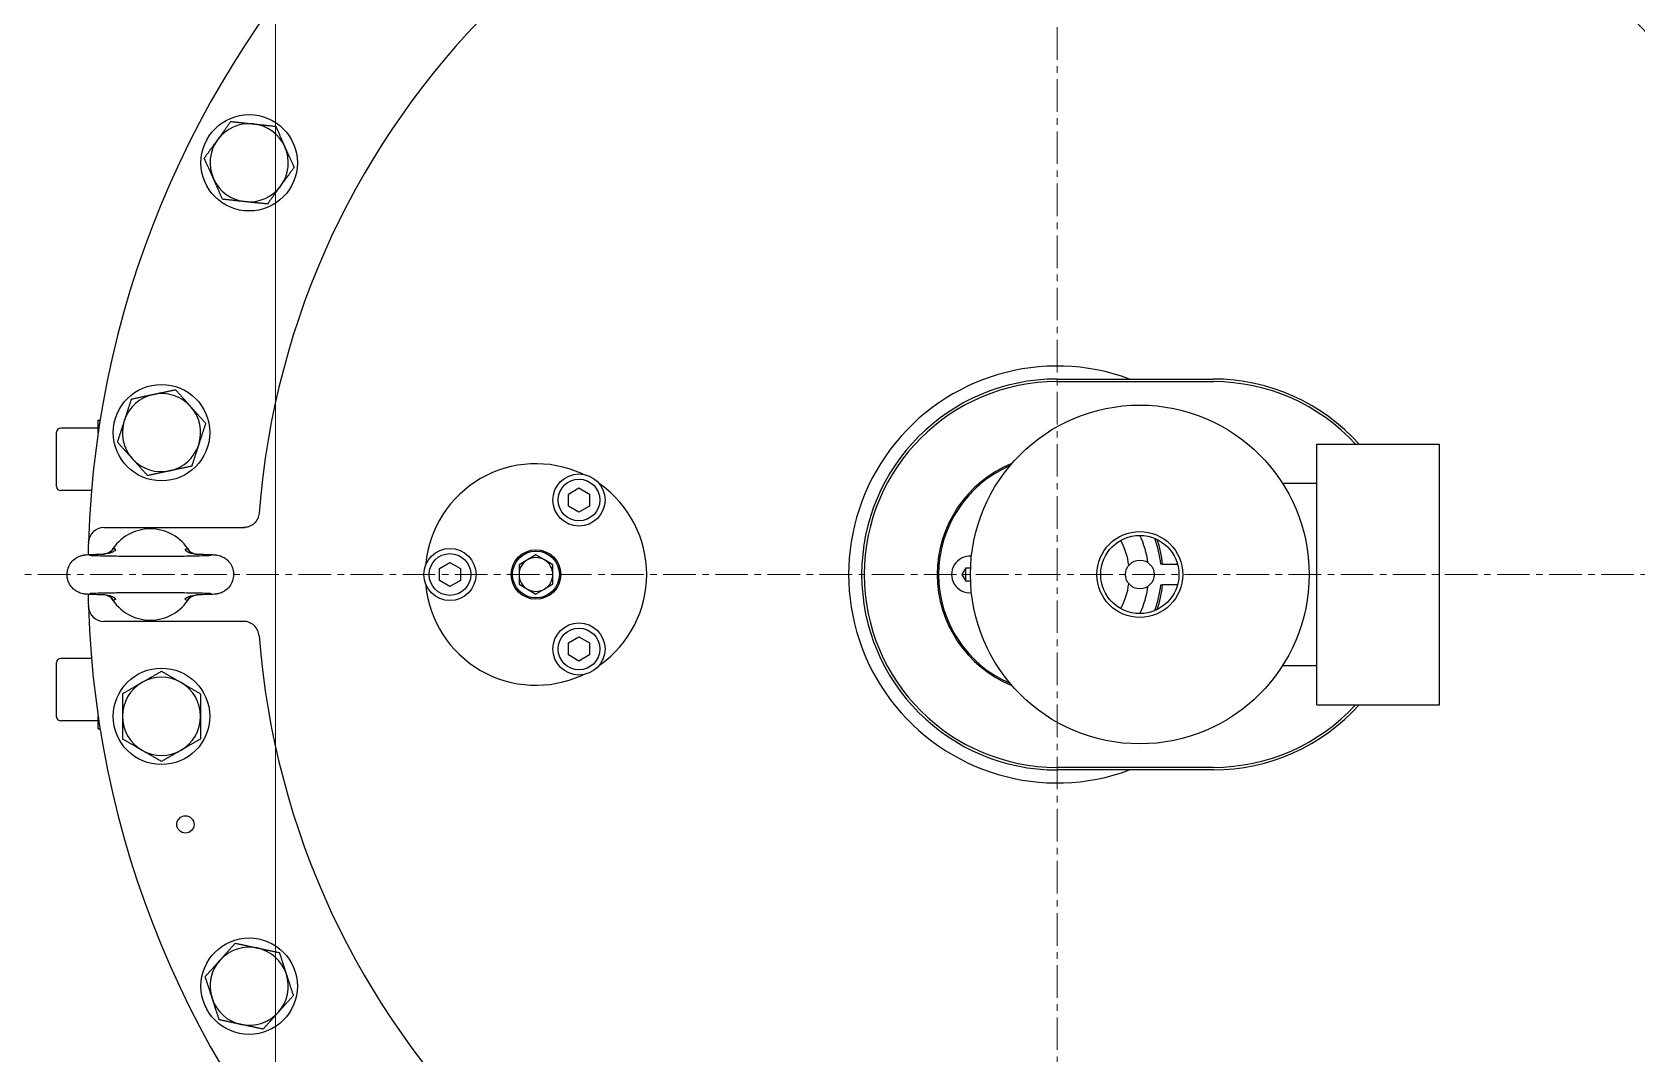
# Model space of a CAD drawing. Header units: millimetres. Extents: x 47998 to 491357, y 29487 to 305355.
# Drawn here: x 49276.3 to 49337.9, y 30374.8 to 30414 of the extents above; entities that cross this region are included whole.
import ezdxf

# ---------------------------------------------------------------- set-up
doc = ezdxf.new("R2010")
doc.units = ezdxf.units.MM
doc.linetypes.add('GP kota 28.53_PBS_strojarstvo_rashladni_sustav$0$CENTER', pattern=[2, 1.25, -0.25, 0.25, -0.25])

msp = doc.modelspace()

# ---------------------------------------------------------------- linework, layer by layer
at = {"color": 4, "linetype": 'GP kota 28.53_PBS_strojarstvo_rashladni_sustav$0$CENTER', "lineweight": 9}
for p, q in [((49315.677, 30468.167), (49315.677, 30222.169)), ((49224.564, 30393.161), (49757.964, 30393.161))]:
    msp.add_line(p, q, dxfattribs=at)
at = {"color": 4, "linetype": 'Continuous', "lineweight": 20}
msp.add_line((49285.677, 30354.953), (49285.677, 30434.953), dxfattribs=at)
at = {"color": 1, "linetype": 'Continuous', "lineweight": -3}
for p, q in [((49315.677, 30400.661), (49321.677, 30400.661)), ((49315.677, 30400.561), (49321.677, 30400.561)), ((49277.277, 30396.541), (49277.277, 30398.621)), ((49278.877, 30398.781), (49277.437, 30398.781)), ((49278.877, 30398.602), (49278.877, 30399.081)), ((49278.877, 30399.081), (49278.951, 30399.081)), ((49325.652, 30388.161), (49325.652, 30398.161)), ((49325.652, 30398.161), (49330.352, 30398.161)), ((49330.352, 30388.161), (49330.352, 30398.161)), ((49324.329, 30396.661), (49325.652, 30396.661)), ((49278.616, 30396.381), (49277.437, 30396.381)), ((49296.927, 30396.25), (49297.327, 30396.481)), ((49296.927, 30395.788), (49296.927, 30396.25)), ((49297.327, 30396.481), (49297.727, 30396.25)), ((49297.727, 30396.25), (49297.727, 30395.788)), ((49297.327, 30395.557), (49296.927, 30395.788)), ((49297.727, 30395.788), (49297.327, 30395.557)), ((49279.096, 30394.961), (49284.508, 30394.961)), ((49279.548, 30394.107), (49279.467, 30394.165)), ((49282.205, 30394.107), (49282.287, 30394.165)), ((49291.977, 30393.392), (49292.377, 30393.623)), ((49292.377, 30393.623), (49292.777, 30393.392)), ((49295.352, 30393.724), (49295.027, 30393.537)), ((49295.677, 30393.912), (49295.352, 30393.724)), ((49296.002, 30393.724), (49295.677, 30393.912)), ((49296.327, 30393.537), (49296.002, 30393.724)), ((49291.977, 30392.93), (49291.977, 30393.392)), ((49292.777, 30393.392), (49292.777, 30392.93)), ((49295.027, 30393.537), (49295.027, 30393.161)), ((49295.027, 30393.161), (49295.027, 30392.786)), ((49296.327, 30393.161), (49296.327, 30393.537)), ((49296.327, 30392.786), (49296.327, 30393.161)), ((49312.038, 30393.161), (49312.182, 30393.411)), ((49312.182, 30392.911), (49312.038, 30393.161)), ((49312.182, 30393.411), (49312.357, 30393.411)), ((49319.726, 30393.561), (49319.657, 30393.561)), ((49319.726, 30393.561), (49320.297, 30393.561)), ((49292.377, 30392.699), (49291.977, 30392.93)), ((49292.777, 30392.93), (49292.377, 30392.699)), ((49295.027, 30392.786), (49295.352, 30392.598)), ((49295.352, 30392.598), (49295.677, 30392.411)), ((49296.002, 30392.598), (49295.677, 30392.411)), ((49296.327, 30392.786), (49296.002, 30392.598)), ((49312.357, 30392.911), (49312.182, 30392.911)), ((49319.657, 30392.761), (49319.726, 30392.761)), ((49320.297, 30392.761), (49319.726, 30392.761)), ((49279.548, 30392.216), (49279.467, 30392.158)), ((49282.205, 30392.216), (49282.287, 30392.158)), ((49284.508, 30391.361), (49279.096, 30391.361)), ((49296.927, 30390.534), (49297.327, 30390.765)), ((49296.927, 30390.072), (49296.927, 30390.534)), ((49297.327, 30390.765), (49297.727, 30390.534)), ((49297.727, 30390.534), (49297.727, 30390.072)), ((49278.616, 30389.942), (49277.437, 30389.942)), ((49297.327, 30389.841), (49296.927, 30390.072)), ((49297.727, 30390.072), (49297.327, 30389.841)), ((49277.277, 30387.702), (49277.277, 30389.782)), ((49325.652, 30389.661), (49324.329, 30389.661)), ((49325.652, 30388.161), (49330.352, 30388.161)), ((49278.877, 30387.542), (49277.437, 30387.542)), ((49278.877, 30387.242), (49278.877, 30387.721)), ((49278.877, 30387.242), (49278.951, 30387.242)), ((49321.677, 30385.761), (49315.677, 30385.761)), ((49321.677, 30385.661), (49315.677, 30385.661))]:
    msp.add_line(p, q, dxfattribs=at)
for centre, radius in [((49284.67, 30408.96), 1.85), ((49281.305, 30398.605), 1.85), ((49318.852, 30393.161), 6.5), ((49297.327, 30396.019), 1), ((49297.327, 30396.019), 0.8), ((49318.852, 30393.161), 1.65), ((49318.852, 30393.161), 1.5), ((49292.377, 30393.161), 1), ((49292.377, 30393.161), 0.8), ((49295.677, 30393.161), 0.95), ((49295.677, 30393.161), 0.9), ((49318.852, 30393.161), 0.55), ((49297.327, 30390.303), 1), ((49297.327, 30390.303), 0.8), ((49281.305, 30387.717), 1.85), ((49282.225, 30383.569), 0.332), ((49284.67, 30377.362), 1.85)]:
    msp.add_circle(centre, radius, dxfattribs=at)
for centre, radius, start, end in [((49315.677, 30393.161), 37.2, 91.87889, 178.12111), ((49315.677, 30393.161), 37.2, 1.87889, 88.12111), ((49315.677, 30393.161), 30.715, 94.39815, 175.60185), ((49315.677, 30393.161), 30.715, 4.39815, 85.60185), ((49284.67, 30408.96), 1.5, 84, 144), ((49284.67, 30408.96), 1.5, 24, 84), ((49284.67, 30408.96), 1.5, 144, 204), ((49284.67, 30408.96), 1.5, 324, 24), ((49284.67, 30408.96), 1.5, 204, 264), ((49284.67, 30408.96), 1.5, 264, 324), ((49315.677, 30393.161), 8, 69.63587, 290.36413), ((49315.677, 30393.161), 7.5, 90, 270), ((49315.677, 30393.161), 7.4, 90, 270), ((49321.677, 30393.161), 7.5, 41.81031, 90), ((49321.677, 30393.161), 7.4, 42.50664, 90), ((49281.305, 30398.605), 1.5, 102, 162), ((49281.305, 30398.605), 1.5, 42, 102), ((49281.305, 30398.605), 1.5, 342, 42), ((49277.437, 30398.621), 0.16, 90, 180), ((49281.305, 30398.605), 1.5, 162, 222), ((49281.305, 30398.605), 1.5, 282, 342), ((49281.305, 30398.605), 1.5, 222, 282), ((49295.677, 30393.161), 4.25, 65.61835, 174.38165), ((49315.677, 30393.161), 4.6, 112.14206, 247.85794), ((49315.677, 30393.161), 4.55, 113.38332, 246.61668), ((49297.331, 30396.811), 0.242, 54.37854, 65.61835), ((49295.677, 30393.161), 4.25, 64.77859, 65.61835), ((49277.437, 30396.541), 0.16, 180, 270), ((49295.677, 30393.161), 4.25, 54.38165, 55.22141), ((49298.011, 30396.419), 0.242, 54.38165, 65.62146), ((49295.677, 30393.161), 4.25, 305.61835, 54.38165), ((49279.096, 30394.361), 0.6, 90, 178.12111), ((49280.877, 30393.161), 1.75, 31.17041, 148.81926), ((49315.584, 30393.167), 31.107, 176.70248, 176.70252), ((49315.677, 30393.161), 37.2, 178.12111, 178.82631), ((49315.677, 30393.161), 2.775, 7.29155, 28.18912), ((49315.677, 30393.161), 3.516, 7.39989, 25.25033), ((49315.677, 30393.161), 4, 5.73917, 20.24632), ((49315.677, 30393.161), 4.069, 5.64205, 19.29651), ((49295.677, 30393.161), 4.25, 174.38165, 175.22141), ((49291.688, 30393.554), 0.242, 174.38165, 185.62146), ((49295.677, 30393.161), 0.65, 120, 180), ((49295.677, 30393.161), 0.65, 60, 120), ((49295.677, 30393.161), 0.65, 0, 60), ((49312.327, 30393.161), 0.7, 84.87748, 275.12252), ((49295.677, 30393.161), 0.65, 180, 240), ((49295.677, 30393.161), 0.65, 300, 0), ((49315.677, 30393.161), 3.516, 176.34374, 183.65626), ((49315.677, 30393.161), 37.2, 181.1737, 181.87889), ((49295.677, 30393.161), 4.25, 184.77859, 185.61835), ((49291.688, 30392.769), 0.242, 174.37854, 185.61835), ((49295.677, 30393.161), 4.25, 185.61835, 294.38165), ((49295.677, 30393.161), 0.65, 240, 300), ((49315.677, 30393.161), 2.775, 331.81088, 352.70845), ((49315.677, 30393.161), 3.516, 334.74967, 352.60011), ((49315.677, 30393.161), 4, 339.75368, 354.26083), ((49315.677, 30393.161), 4.069, 340.70349, 354.35795), ((49315.677, 30393.161), 37.2, 181.87889, 268.12111), ((49279.096, 30391.961), 0.6, 181.87889, 270), ((49280.877, 30393.161), 1.75, 211.17039, 328.82953), ((49315.677, 30393.161), 37.2, 271.87889, 358.12111), ((49315.677, 30393.161), 30.715, 184.39815, 265.60185), ((49315.677, 30393.161), 30.715, 274.39815, 355.60185), ((49277.437, 30389.782), 0.16, 90, 180), ((49295.677, 30393.161), 4.25, 294.38165, 295.22141), ((49297.331, 30389.511), 0.242, 294.38165, 305.62146), ((49295.677, 30393.161), 4.25, 304.77859, 305.61835), ((49298.011, 30389.903), 0.242, 294.37854, 305.61835), ((49281.305, 30387.717), 1.5, 120, 180), ((49281.305, 30387.717), 1.5, 60, 120), ((49281.305, 30387.717), 1.5, 0, 60), ((49321.677, 30393.161), 7.5, 270, 318.18969), ((49321.677, 30393.161), 7.4, 270, 317.49336), ((49277.437, 30387.702), 0.16, 180, 270), ((49281.305, 30387.717), 1.5, 180, 240), ((49281.305, 30387.717), 1.5, 300, 0), ((49281.305, 30387.717), 1.5, 240, 300), ((49284.67, 30377.362), 1.5, 78, 138), ((49284.67, 30377.362), 1.5, 18, 78), ((49284.67, 30377.362), 1.5, 138, 198), ((49284.67, 30377.362), 1.5, 318, 18), ((49284.67, 30377.362), 1.5, 198, 258), ((49284.67, 30377.362), 1.5, 258, 318)]:
    msp.add_arc(centre, radius, start, end, dxfattribs=at)
for points, weights in [([(49283.965, 30410.542), (49283.692, 30410.167), (49283.456, 30409.842)], [1.6248711306, 1.75055534995, 1.75055534995]), ([(49283.965, 30410.542), (49284.427, 30410.494), (49284.827, 30410.452)], [1.6248711306, 1.75055534995, 1.75055534995]), ([(49284.827, 30410.452), (49285.226, 30410.41), (49285.688, 30410.361)], [1.75055534995, 1.75055534995, 1.6248711306]), ([(49285.688, 30410.361), (49285.877, 30409.937), (49286.04, 30409.57)], [1.6248711306, 1.75055534995, 1.75055534995]), ([(49283.456, 30409.842), (49283.22, 30409.517), (49282.947, 30409.141)], [1.75055534995, 1.75055534995, 1.6248711306]), ([(49283.299, 30408.35), (49283.136, 30408.717), (49282.947, 30409.141)], [1.75055534995, 1.75055534995, 1.6248711306]), ([(49286.04, 30409.57), (49286.204, 30409.203), (49286.392, 30408.779)], [1.75055534995, 1.75055534995, 1.6248711306]), ([(49286.392, 30408.779), (49286.119, 30408.404), (49285.883, 30408.078)], [1.6248711306, 1.75055534995, 1.75055534995]), ([(49283.652, 30407.559), (49283.463, 30407.983), (49283.299, 30408.35)], [1.6248711306, 1.75055534995, 1.75055534995]), ([(49285.883, 30408.078), (49285.647, 30407.753), (49285.374, 30407.378)], [1.75055534995, 1.75055534995, 1.6248711306]), ([(49284.513, 30407.468), (49284.113, 30407.51), (49283.652, 30407.559)], [1.75055534995, 1.75055534995, 1.6248711306]), ([(49285.374, 30407.378), (49284.913, 30407.426), (49284.513, 30407.468)], [1.6248711306, 1.75055534995, 1.75055534995]), ([(49280.146, 30399.892), (49280.003, 30399.451), (49279.879, 30399.069)], [1.6248711306, 1.75055534995, 1.75055534995]), ([(49280.146, 30399.892), (49280.6, 30399.989), (49280.993, 30400.072)], [1.6248711306, 1.75055534995, 1.75055534995]), ([(49280.993, 30400.072), (49281.386, 30400.156), (49281.84, 30400.252)], [1.75055534995, 1.75055534995, 1.6248711306]), ([(49281.84, 30400.252), (49282.151, 30399.908), (49282.42, 30399.609)], [1.6248711306, 1.75055534995, 1.75055534995]), ([(49282.42, 30399.609), (49282.689, 30399.31), (49282.999, 30398.965)], [1.75055534995, 1.75055534995, 1.6248711306]), ([(49279.879, 30399.069), (49279.754, 30398.686), (49279.611, 30398.245)], [1.75055534995, 1.75055534995, 1.6248711306]), ([(49282.999, 30398.965), (49282.856, 30398.524), (49282.732, 30398.142)], [1.6248711306, 1.75055534995, 1.75055534995]), ([(49280.19, 30397.601), (49279.922, 30397.9), (49279.611, 30398.245)], [1.75055534995, 1.75055534995, 1.6248711306]), ([(49282.732, 30398.142), (49282.608, 30397.759), (49282.464, 30397.318)], [1.75055534995, 1.75055534995, 1.6248711306]), ([(49280.77, 30396.958), (49280.459, 30397.303), (49280.19, 30397.601)], [1.6248711306, 1.75055534995, 1.75055534995]), ([(49282.464, 30397.318), (49282.01, 30397.222), (49281.617, 30397.138)], [1.6248711306, 1.75055534995, 1.75055534995]), ([(49281.617, 30397.138), (49281.224, 30397.054), (49280.77, 30396.958)], [1.75055534995, 1.75055534995, 1.6248711306]), ([(49280.555, 30389.016), (49280.903, 30389.217), (49281.305, 30389.449)], [1.75055534995, 1.75055534995, 1.6248711306]), ([(49281.305, 30389.449), (49281.707, 30389.217), (49282.055, 30389.016)], [1.6248711306, 1.75055534995, 1.75055534995]), ([(49279.805, 30388.583), (49280.207, 30388.815), (49280.555, 30389.016)], [1.6248711306, 1.75055534995, 1.75055534995]), ([(49282.055, 30389.016), (49282.403, 30388.815), (49282.805, 30388.583)], [1.75055534995, 1.75055534995, 1.6248711306]), ([(49279.805, 30388.583), (49279.805, 30388.119), (49279.805, 30387.717)], [1.6248711306, 1.75055534995, 1.75055534995]), ([(49282.805, 30388.583), (49282.805, 30388.119), (49282.805, 30387.717)], [1.6248711306, 1.75055534995, 1.75055534995]), ([(49279.805, 30387.717), (49279.805, 30387.315), (49279.805, 30386.851)], [1.75055534995, 1.75055534995, 1.6248711306]), ([(49282.805, 30387.717), (49282.805, 30387.315), (49282.805, 30386.851)], [1.75055534995, 1.75055534995, 1.6248711306]), ([(49280.555, 30386.418), (49280.207, 30386.619), (49279.805, 30386.851)], [1.75055534995, 1.75055534995, 1.6248711306]), ([(49282.805, 30386.851), (49282.403, 30386.619), (49282.055, 30386.418)], [1.6248711306, 1.75055534995, 1.75055534995]), ([(49281.305, 30385.985), (49280.903, 30386.217), (49280.555, 30386.418)], [1.6248711306, 1.75055534995, 1.75055534995]), ([(49282.055, 30386.418), (49281.707, 30386.217), (49281.305, 30385.985)], [1.75055534995, 1.75055534995, 1.6248711306]), ([(49283.555, 30378.366), (49283.824, 30378.665), (49284.134, 30379.01)], [1.75055534995, 1.75055534995, 1.6248711306]), ([(49284.134, 30379.01), (49284.588, 30378.913), (49284.982, 30378.83)], [1.6248711306, 1.75055534995, 1.75055534995]), ([(49284.982, 30378.83), (49285.375, 30378.746), (49285.829, 30378.65)], [1.75055534995, 1.75055534995, 1.6248711306]), ([(49282.976, 30377.722), (49283.286, 30378.067), (49283.555, 30378.366)], [1.6248711306, 1.75055534995, 1.75055534995]), ([(49285.829, 30378.65), (49285.972, 30378.208), (49286.096, 30377.826)], [1.6248711306, 1.75055534995, 1.75055534995]), ([(49282.976, 30377.722), (49283.119, 30377.281), (49283.243, 30376.899)], [1.6248711306, 1.75055534995, 1.75055534995]), ([(49286.096, 30377.826), (49286.221, 30377.444), (49286.364, 30377.002)], [1.75055534995, 1.75055534995, 1.6248711306]), ([(49286.364, 30377.002), (49286.053, 30376.657), (49285.784, 30376.359)], [1.6248711306, 1.75055534995, 1.75055534995]), ([(49283.243, 30376.899), (49283.367, 30376.517), (49283.511, 30376.075)], [1.75055534995, 1.75055534995, 1.6248711306]), ([(49285.784, 30376.359), (49285.516, 30376.06), (49285.205, 30375.715)], [1.75055534995, 1.75055534995, 1.6248711306]), ([(49284.358, 30375.895), (49283.965, 30375.979), (49283.511, 30376.075)], [1.75055534995, 1.75055534995, 1.6248711306]), ([(49285.205, 30375.715), (49284.751, 30375.812), (49284.358, 30375.895)], [1.6248711306, 1.75055534995, 1.75055534995])]:
    msp.add_rational_spline(points, weights, degree=2, dxfattribs=at)
for points, knots in [([(49285.052, 30395.515), (49285.046, 30395.443), (49285.028, 30395.372), (49284.964, 30395.236), (49284.918, 30395.173), (49284.805, 30395.068), (49284.739, 30395.027), (49284.601, 30394.975), (49284.53, 30394.961), (49284.458, 30394.961), (49284.457, 30394.961), (49284.457, 30394.961)], [0, 0, 0, 0, 0.2186101, 0.2186101, 0.4507598, 0.4507598, 0.6832151, 0.6832151, 0.9002524, 0.9002524, 0.9016437, 0.9016437, 0.9016437, 0.9016437]), ([(49279.097, 30392.378), (49278.907, 30392.382), (49278.748, 30392.387), (49278.562, 30392.395), (49278.508, 30392.397), (49278.429, 30392.403), (49278.4, 30392.405), (49278.353, 30392.411), (49278.339, 30392.413), (49278.299, 30392.42), (49278.271, 30392.425), (49278.206, 30392.443), (49278.173, 30392.454), (49278.108, 30392.481), (49278.077, 30392.497), (49277.999, 30392.544), (49277.954, 30392.578), (49277.86, 30392.668), (49277.814, 30392.727), (49277.738, 30392.862), (49277.71, 30392.939), (49277.686, 30393.065), (49277.681, 30393.113), (49277.681, 30393.244), (49277.695, 30393.328), (49277.748, 30393.483), (49277.788, 30393.557), (49277.887, 30393.685), (49277.948, 30393.742), (49278.045, 30393.808), (49278.078, 30393.826), (49278.138, 30393.855), (49278.166, 30393.865), (49278.209, 30393.88), (49278.227, 30393.885), (49278.267, 30393.896), (49278.288, 30393.9), (49278.325, 30393.907), (49278.34, 30393.91), (49278.382, 30393.915), (49278.404, 30393.917), (49278.497, 30393.925), (49278.576, 30393.929), (49278.792, 30393.937), (49278.933, 30393.941), (49279.097, 30393.944)], [0, 0, 0, 0, 0.812703, 0.812703, 1.237875, 1.237875, 1.520232, 1.520232, 1.626256, 1.626256, 1.767357, 1.767357, 1.883412, 1.883412, 1.991442, 1.991442, 2.160174, 2.160174, 2.38207, 2.38207, 2.623065, 2.623065, 2.76685, 2.76685, 3.014743, 3.014743, 3.259556, 3.259556, 3.502849, 3.502849, 3.617177, 3.617177, 3.711025, 3.711025, 3.775502, 3.775502, 3.875274, 3.875274, 3.983833, 3.983833, 4.19623, 4.19623, 4.834281, 4.834281, 5.533924, 5.533924, 5.533924, 5.533924]), ([(49278.543, 30393.899), (49278.543, 30393.899), (49278.543, 30393.899), (49278.544, 30393.899), (49278.552, 30393.898), (49278.586, 30393.895), (49278.623, 30393.893), (49278.744, 30393.888), (49278.845, 30393.885), (49279.113, 30393.878), (49279.294, 30393.875), (49279.706, 30393.869), (49279.943, 30393.866), (49280.412, 30393.862), (49280.645, 30393.861), (49280.877, 30393.861)], [5.903535, 5.903535, 5.903535, 5.903535, 5.909303, 5.909303, 6.107622, 6.107622, 6.477937, 6.477937, 7.070262, 7.070262, 7.803554, 7.803554, 8.574519, 8.574519, 9.268829, 9.268829, 9.268829, 9.268829]), ([(49279.466, 30394.165), (49279.437, 30394.124), (49279.403, 30394.087), (49279.367, 30394.057), (49279.332, 30394.027), (49279.294, 30394.005), (49279.258, 30393.988), (49279.195, 30393.96), (49279.133, 30393.948), (49279.071, 30393.943)], [0, 0, 0, 0, 0.001498404, 0.001498404, 0.001498404, 0.002996807, 0.002996807, 0.002996807, 0.005548719, 0.005548719, 0.005548719, 0.005548719]), ([(49279.546, 30394.105), (49279.525, 30394.084), (49279.502, 30394.065), (49279.478, 30394.05), (49279.462, 30394.04), (49279.446, 30394.03), (49279.429, 30394.022), (49279.387, 30394.001), (49279.344, 30393.987), (49279.301, 30393.976), (49279.225, 30393.956), (49279.148, 30393.948), (49279.071, 30393.943)], [0, 0, 0, 0, 0.000877566, 0.000877566, 0.000877566, 0.001467306, 0.001467306, 0.001467306, 0.002934612, 0.002934612, 0.002934612, 0.005508973, 0.005508973, 0.005508973, 0.005508973]), ([(49279.438, 30394.128), (49279.438, 30394.128), (49279.43, 30394.117), (49279.401, 30394.078), (49279.381, 30394.048), (49279.354, 30394.003), (49279.35, 30393.996), (49279.346, 30393.988)], [0, 0, 0, 0, 0.2398306, 0.2398306, 0.5161634, 0.5161634, 0.5635887, 0.5635887, 0.5635887, 0.5635887]), ([(49280.877, 30393.861), (49281.134, 30393.861), (49281.395, 30393.863), (49281.888, 30393.867), (49282.126, 30393.87), (49282.544, 30393.876), (49282.729, 30393.88), (49283.016, 30393.888), (49283.127, 30393.893), (49283.198, 30393.898), (49283.21, 30393.899), (49283.21, 30393.899)], [0, 0, 0, 0, 0.772132, 0.772132, 1.559376, 1.559376, 2.344158, 2.344158, 3.111742, 3.111742, 3.360179, 3.360179, 3.360179, 3.360179]), ([(49282.207, 30394.105), (49282.228, 30394.084), (49282.251, 30394.065), (49282.275, 30394.05), (49282.291, 30394.04), (49282.308, 30394.03), (49282.325, 30394.022), (49282.366, 30394.001), (49282.409, 30393.987), (49282.453, 30393.976), (49282.529, 30393.956), (49282.606, 30393.948), (49282.683, 30393.943)], [0, 0, 0, 0, 0.000877566, 0.000877566, 0.000877566, 0.001467306, 0.001467306, 0.001467306, 0.002934612, 0.002934612, 0.002934612, 0.005508983, 0.005508983, 0.005508983, 0.005508983]), ([(49282.287, 30394.165), (49282.316, 30394.124), (49282.35, 30394.087), (49282.386, 30394.057), (49282.408, 30394.039), (49282.43, 30394.023), (49282.453, 30394.01), (49282.468, 30394.002), (49282.482, 30393.995), (49282.496, 30393.988), (49282.559, 30393.96), (49282.621, 30393.948), (49282.683, 30393.943)], [0, 0, 0, 0, 0.001498404, 0.001498404, 0.001498404, 0.002415266, 0.002415266, 0.002415266, 0.002996807, 0.002996807, 0.002996807, 0.005553331, 0.005553331, 0.005553331, 0.005553331]), ([(49282.408, 30393.988), (49282.4, 30394.002), (49282.393, 30394.014), (49282.358, 30394.07), (49282.336, 30394.101), (49282.319, 30394.123), (49282.316, 30394.127), (49282.315, 30394.128)], [2.6401081, 2.6401081, 2.6401081, 2.6401081, 2.7269226, 2.7269226, 3.0686634, 3.0686634, 3.2034938, 3.2034938, 3.2034938, 3.2034938]), ([(49282.657, 30393.944), (49282.846, 30393.94), (49283.006, 30393.935), (49283.191, 30393.928), (49283.245, 30393.925), (49283.325, 30393.919), (49283.353, 30393.917), (49283.401, 30393.911), (49283.415, 30393.909), (49283.454, 30393.903), (49283.483, 30393.897), (49283.547, 30393.88), (49283.581, 30393.868), (49283.645, 30393.841), (49283.677, 30393.825), (49283.755, 30393.779), (49283.8, 30393.744), (49283.893, 30393.655), (49283.94, 30393.595), (49284.015, 30393.461), (49284.043, 30393.383), (49284.068, 30393.257), (49284.072, 30393.209), (49284.072, 30393.079), (49284.058, 30392.995), (49284.005, 30392.84), (49283.966, 30392.766), (49283.867, 30392.637), (49283.806, 30392.58), (49283.708, 30392.515), (49283.675, 30392.496), (49283.615, 30392.468), (49283.588, 30392.457), (49283.544, 30392.442), (49283.527, 30392.437), (49283.487, 30392.426), (49283.466, 30392.422), (49283.429, 30392.415), (49283.413, 30392.413), (49283.371, 30392.407), (49283.349, 30392.405), (49283.256, 30392.398), (49283.178, 30392.394), (49282.961, 30392.386), (49282.82, 30392.382), (49282.657, 30392.378)], [0, 0, 0, 0, 0.812703, 0.812703, 1.237875, 1.237875, 1.520232, 1.520232, 1.626256, 1.626256, 1.767357, 1.767357, 1.883412, 1.883412, 1.991442, 1.991442, 2.160174, 2.160174, 2.38207, 2.38207, 2.623065, 2.623065, 2.76685, 2.76685, 3.014743, 3.014743, 3.259556, 3.259556, 3.502849, 3.502849, 3.617177, 3.617177, 3.711025, 3.711025, 3.775502, 3.775502, 3.875274, 3.875274, 3.983833, 3.983833, 4.19623, 4.19623, 4.834281, 4.834281, 5.533924, 5.533924, 5.533924, 5.533924]), ([(49280.877, 30392.461), (49280.619, 30392.461), (49280.359, 30392.46), (49279.866, 30392.456), (49279.627, 30392.453), (49279.209, 30392.446), (49279.024, 30392.443), (49278.737, 30392.434), (49278.627, 30392.43), (49278.555, 30392.425), (49278.543, 30392.424), (49278.543, 30392.424)], [0, 0, 0, 0, 0.772132, 0.772132, 1.559376, 1.559376, 2.344158, 2.344158, 3.111742, 3.111742, 3.360179, 3.360179, 3.360179, 3.360179]), ([(49279.467, 30392.158), (49279.437, 30392.199), (49279.403, 30392.236), (49279.368, 30392.266), (49279.346, 30392.284), (49279.323, 30392.299), (49279.3, 30392.313), (49279.286, 30392.321), (49279.271, 30392.328), (49279.257, 30392.334), (49279.195, 30392.362), (49279.133, 30392.375), (49279.07, 30392.379)], [0, 0, 0, 0, 0.001498404, 0.001498404, 0.001498404, 0.002419827, 0.002419827, 0.002419827, 0.002996807, 0.002996807, 0.002996807, 0.005553398, 0.005553398, 0.005553398, 0.005553398]), ([(49279.546, 30392.218), (49279.525, 30392.239), (49279.502, 30392.257), (49279.478, 30392.273), (49279.462, 30392.283), (49279.446, 30392.292), (49279.429, 30392.301), (49279.387, 30392.321), (49279.344, 30392.336), (49279.301, 30392.347), (49279.225, 30392.366), (49279.148, 30392.375), (49279.071, 30392.379)], [0, 0, 0, 0, 0.000877566, 0.000877566, 0.000877566, 0.001467306, 0.001467306, 0.001467306, 0.002934612, 0.002934612, 0.002934612, 0.005508983, 0.005508983, 0.005508983, 0.005508983]), ([(49283.21, 30392.424), (49283.21, 30392.424), (49283.21, 30392.424), (49283.21, 30392.424), (49283.202, 30392.425), (49283.167, 30392.427), (49283.13, 30392.429), (49283.009, 30392.434), (49282.908, 30392.438), (49282.64, 30392.444), (49282.459, 30392.448), (49282.048, 30392.454), (49281.81, 30392.456), (49281.342, 30392.46), (49281.108, 30392.461), (49280.877, 30392.461)], [5.903535, 5.903535, 5.903535, 5.903535, 5.909303, 5.909303, 6.107622, 6.107622, 6.477937, 6.477937, 7.070262, 7.070262, 7.803554, 7.803554, 8.574519, 8.574519, 9.268829, 9.268829, 9.268829, 9.268829]), ([(49282.207, 30392.218), (49282.228, 30392.239), (49282.251, 30392.257), (49282.275, 30392.273), (49282.291, 30392.283), (49282.308, 30392.292), (49282.325, 30392.301), (49282.366, 30392.321), (49282.409, 30392.336), (49282.453, 30392.347), (49282.529, 30392.366), (49282.606, 30392.375), (49282.683, 30392.379)], [0, 0, 0, 0, 0.000877566, 0.000877566, 0.000877566, 0.001467306, 0.001467306, 0.001467306, 0.002934612, 0.002934612, 0.002934612, 0.005508973, 0.005508973, 0.005508973, 0.005508973]), ([(49282.287, 30392.158), (49282.316, 30392.199), (49282.35, 30392.236), (49282.386, 30392.266), (49282.409, 30392.285), (49282.432, 30392.301), (49282.456, 30392.314), (49282.47, 30392.322), (49282.483, 30392.328), (49282.496, 30392.334), (49282.559, 30392.362), (49282.621, 30392.375), (49282.683, 30392.379)], [0.000000002, 0.000000002, 0.000000002, 0.000000002, 0.001498404, 0.001498404, 0.001498404, 0.002459654, 0.002459654, 0.002459654, 0.002996807, 0.002996807, 0.002996807, 0.005553064, 0.005553064, 0.005553064, 0.005553064]), ([(49279.346, 30392.334), (49279.348, 30392.33), (49279.35, 30392.326), (49279.381, 30392.273), (49279.406, 30392.238), (49279.431, 30392.204), (49279.437, 30392.196), (49279.439, 30392.194)], [2.6403355, 2.6403355, 2.6403355, 2.6403355, 2.6668441, 2.6668441, 3.0019038, 3.0019038, 3.2038233, 3.2038233, 3.2038233, 3.2038233]), ([(49282.315, 30392.194), (49282.317, 30392.197), (49282.328, 30392.211), (49282.362, 30392.258), (49282.383, 30392.292), (49282.408, 30392.334)], [0, 0, 0, 0, 0.2837834, 0.2837834, 0.5628961, 0.5628961, 0.5628961, 0.5628961]), ([(49285.052, 30390.807), (49285.046, 30390.88), (49285.028, 30390.951), (49284.964, 30391.087), (49284.918, 30391.15), (49284.805, 30391.254), (49284.739, 30391.295), (49284.601, 30391.348), (49284.53, 30391.361), (49284.458, 30391.361), (49284.457, 30391.361), (49284.457, 30391.361)], [-0.9004468, -0.9004468, -0.9004468, -0.9004468, -0.6817895, -0.6817895, -0.4495896, -0.4495896, -0.2170841, -0.2170841, 0, 0, 0.0013916, 0.0013916, 0.0013916, 0.0013916])]:
    msp.add_open_spline(points, degree=3, knots=knots, dxfattribs=at)
for points in [[(49285.052, 30395.517), (49285.052, 30395.516), (49285.052, 30395.516), (49285.052, 30395.515)], [(49279.548, 30394.107), (49279.548, 30394.106), (49279.547, 30394.105), (49279.546, 30394.105)], [(49279.546, 30392.218), (49279.547, 30392.217), (49279.548, 30392.216), (49279.548, 30392.216)], [(49282.205, 30392.216), (49282.206, 30392.216), (49282.206, 30392.217), (49282.207, 30392.218)], [(49285.052, 30390.807), (49285.052, 30390.807), (49285.052, 30390.806), (49285.052, 30390.806)]]:
    msp.add_open_spline(points, degree=3, dxfattribs=at)

doc.saveas('drawing.dxf')
